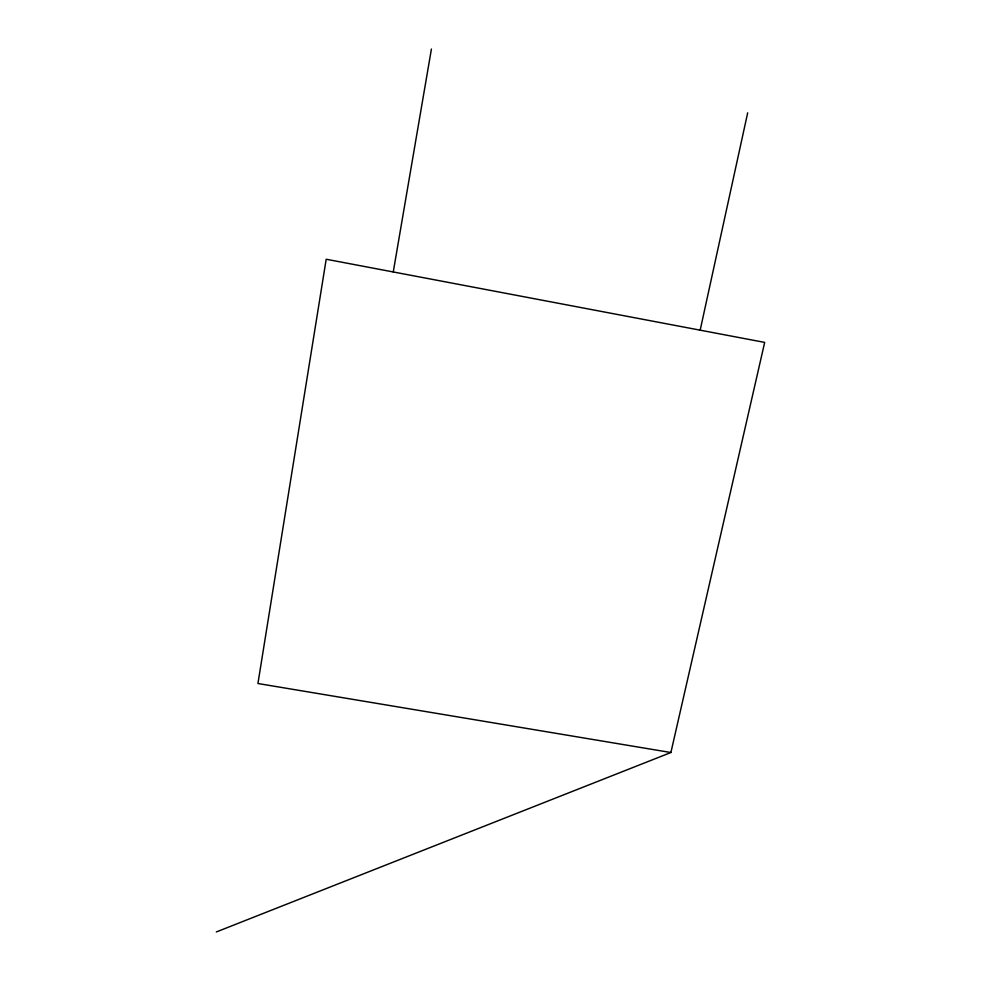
<?xml version="1.0" encoding="UTF-8"?>
<svg xmlns="http://www.w3.org/2000/svg" width="981" height="981" viewBox="0 0 981 981"><rect width="100%" height="100%" fill="white"/><g stroke="black" fill="none" stroke-linecap="round" stroke-linejoin="round"><path stroke-width="1.47" d="M393.258 271.958L431.419 49.05M700.176 330.168L747.681 112.827M670.894 752.525L764.677 342.406L326.195 259.242L257.929 683.512L670.894 752.525L216.323 931.95"/></g></svg>
